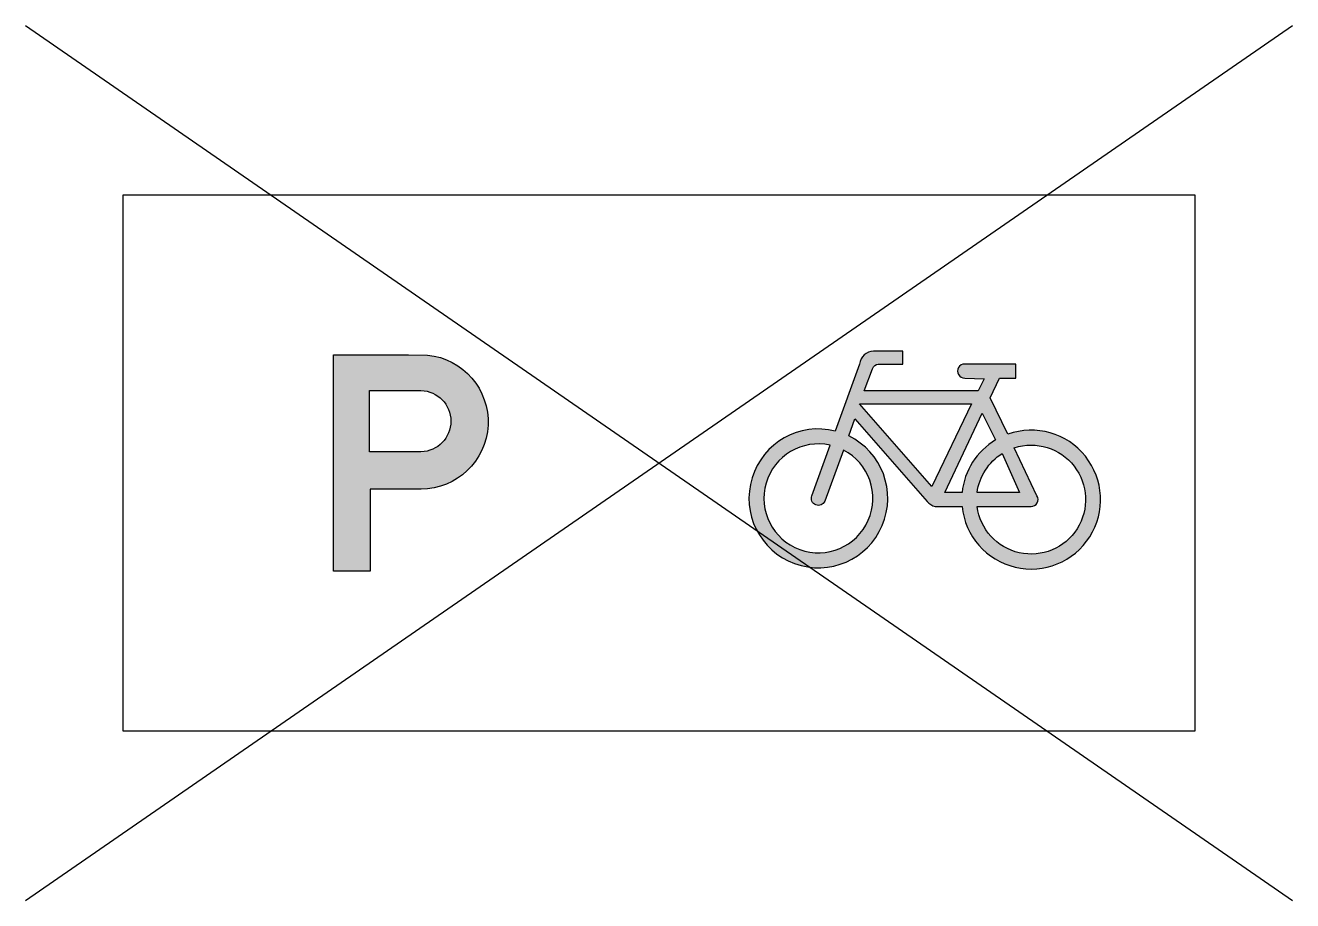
# Model space of a CAD drawing. Extents: x -4.14 to 4.14, y -2.86 to 2.86.
import ezdxf

# ---------------------------------------------------------------- set-up
doc = ezdxf.new("R2010")
doc.units = 0

msp = doc.modelspace()

# ---------------------------------------------------------------- hatches: boundary and pattern name
h = msp.add_hatch(color=256)
h.dxf.hatch_style = 1
edge = h.paths.add_edge_path(flags=16)
edge.add_line((-1.891472859625225, 0.4728260631642733), (-1.554430879002041, 0.4728260631642627))
edge.add_arc((-1.559277171974932, 0.2728260631642627), 0.2000587077724414, -88.61191096791072, 88.61191096790662, ccw=False)
edge.add_line((-1.554430879002055, 0.07282606316426232), (-1.891472859625225, 0.07282606316427298))
edge.add_line((-1.891472859625225, 0.07282606316427298), (-1.891472859625225, 0.4673531891756966))
edge.add_line((-1.891472859625225, 0.4673531891756966), (-1.891472859625225, 0.4728260631642733))
edge = h.paths.add_edge_path()
edge.add_line((-1.554245304331062, -0.1706378861992182), (-1.885976256843648, -0.1706378861992182))
edge.add_line((-1.885976256843648, -0.1706378861992182), (-1.885976256843648, -0.7066179575852978))
edge.add_line((-1.885976256843648, -0.7066179575852978), (-2.126894686547672, -0.7066179575852978))
edge.add_line((-2.126894686547672, -0.7066179575852978), (-2.126894686547672, 0.7066179575852978))
edge.add_line((-2.126894686547672, 0.7066179575852978), (-1.636382074688498, 0.7066179575852978))
edge.add_line((-1.636382074688498, 0.7066179575852978), (-1.511185118909367, 0.7045405777476592))
edge.add_arc((-1.55480272832697, 0.2680380870550885), 0.4386763274125062, -89.92719449634279, 84.29364879020079, ccw=False)
h = msp.add_hatch(color=256)
h.dxf.hatch_style = 1
edge = h.paths.add_edge_path(flags=16)
edge.add_line((1.205214700749806, 0.08449805842740865), (1.083112761134387, -0.2487399623892372))
edge.add_arc((1.04087554259503, -0.2308148213269119), 0.0458834753701772, 160.057615415597, 337.00401679105414, ccw=False)
edge.add_line((0.9977434205559064, -0.2151651133281103), (1.118005277559462, 0.1162882973950872))
edge.add_arc((1.040875542594307, -0.2308148213251454), 0.3555693617862862, 77.47186733484014, 422.4717478711708)
edge = h.paths.add_edge_path(flags=16)
edge.add_line((2.077676137918033, -0.283749842578592), (2.430402203412982, -0.283749842578592))
edge.add_arc((2.43040220341351, -0.2388734148927354), 0.04487642768585662, 269.9999999993247, 391.8907920209111)
edge.add_line((2.468504830603308, -0.2151651133281103), (2.320410359309449, 0.09925579897751646))
edge.add_arc((2.430402203414349, -0.2388734148930541), 0.3555693617880016, -172.74935987316292, 108.01946334161761, ccw=False)
edge = h.paths.add_edge_path(flags=16)
edge.add_line((2.241768329034912, 0.0625346680759229), (2.354196949001846, -0.1923035372707886))
edge.add_line((2.354196949001846, -0.1923035372707886), (2.077895724692453, -0.1923035372707886))
edge.add_arc((2.430402203413514, -0.2388734148929719), 0.3555693617876353, 122.04006675203709, 172.4741957489427, ccw=False)
edge = h.paths.add_edge_path(flags=16)
edge.add_line((1.979632059619007, -0.1923035372707886), (1.86648332077398, -0.1923035372707886))
edge.add_line((1.86648332077398, -0.1923035372707886), (2.110340134871322, 0.3258921929845044))
edge.add_line((2.110340134871322, 0.3258921929845044), (2.198156493647588, 0.1502594754333177))
edge.add_arc((2.430402203414321, -0.2388734148933325), 0.4531693679398757, 120.8299686483174, 174.1015953534007)
h.paths.add_polyline_path([(1.310184963599227, 0.3868563964326022), (2.041755405924434, 0.3868563964326022), (1.782657540931766, -0.1542009098795623)], flags=16)
edge = h.paths.add_edge_path()
edge.add_line((1.239014285659451, 0.1767431678419911), (1.279702861807692, 0.2877895658623473))
edge.add_line((1.279702861807692, 0.2877895658623473), (1.751626411383413, -0.2515516339221531))
edge.add_arc((1.830201266475923, -0.1827986357506769), 0.1044077708332861, 221.1859251514737, 255.2157594741351)
edge.add_line((1.803558510417972, -0.283749842578592), (1.979460319933068, -0.283749842578592))
edge.add_arc((2.43040220341378, -0.2388734148930259), 0.4531693679397912, 185.6831975356873, 469.5806913409679)
edge.add_line((2.278529705268625, 0.1880893707758187), (2.163683812956066, 0.4249590235547593))
edge.add_line((2.163683812956066, 0.4249590235547593), (2.224648016505071, 0.5545079559833752))
edge.add_line((2.224648016505071, 0.5545079559833752), (2.331335372674559, 0.5545079559833752))
edge.add_line((2.331335372674559, 0.5545079559833752), (2.331335372674559, 0.6459542612911804))
edge.add_line((2.331335372674559, 0.6459542612911804), (1.996032253270755, 0.6459542612911804))
edge.add_arc((1.996032253270913, 0.6002257563432254), 0.045728504947955, 90.00000000019782, 271.239759890677)
edge.add_line((1.997021644514064, 0.5545079559833752), (2.123473081581665, 0.5498701269034232))
edge.add_line((2.123473081581665, 0.5498701269034232), (2.084041135124721, 0.4706821762079905))
edge.add_line((2.084041135124721, 0.4706821762079905), (1.340667065357579, 0.4706821762079905))
edge.add_line((1.340667065357579, 0.4706821762079905), (1.394010743442323, 0.6154721594319241))
edge.add_arc((1.438312156455401, 0.5991505862003096), 0.04721238129675669, 97.54447615671018, 159.7751405503048, ccw=False)
edge.add_line((1.432113370630859, 0.6459542612911804), (1.592144404919182, 0.6459542612911804))
edge.add_line((1.592144404919182, 0.6459542612911804), (1.592144404919182, 0.7297800413356352))
edge.add_line((1.592144404919182, 0.7297800413356352), (1.401631268907479, 0.7297800413356352))
edge.add_arc((1.401631268906914, 0.6379873485248625), 0.09179269281077274, 89.99999999964713, 175.0208942779393)
edge.add_line((1.310184963599227, 0.6459542612911804), (1.151513870117242, 0.2086412476057262))
edge.add_arc((1.04087554259305, -0.2308148213309083), 0.4531693679438081, 75.86878075693063, 424.0727928920969)

# ---------------------------------------------------------------- linework, layer by layer
at = {"flags": 128}
for points in [[(-4.138342782174121, -2.85676935297055), (4.138342782174121, 2.85676935297055)], [(-4.138342782174121, 2.85676935297055), (4.138342782174121, -2.85676935297055)], [(-3.5, 1.75), (3.5, 1.75), (3.5, -1.75), (-3.5, -1.75), (-3.5, 1.75)]]:
    msp.add_lwpolyline(points, dxfattribs=at)
for points in [[(-1.554245304331062, -0.1706378861992182), (-1.885976256843648, -0.1706378861992182), (-1.885976256843648, -0.7066179575852978), (-2.126894686547672, -0.7066179575852978), (-2.126894686547672, 0.7066179575852978), (-1.636382074688498, 0.7066179575852978), (-1.511185118909367, 0.7045405777476592, -0.9507976179882099)], [(-1.891472859625225, 0.4728260631642733), (-1.554430879002041, 0.4728260631642627, -0.9760620739977854), (-1.554430879002055, 0.07282606316426232), (-1.891472859625225, 0.07282606316427298), (-1.891472859625225, 0.4673531891756966)]]:
    msp.add_lwpolyline(points, format="xyb", close=True, dxfattribs=at)
at = {"elevation": -74.54347825589723}
for points in [[(1.239014285659451, 0.1767431678419911), (1.279702861807692, 0.2877895658623473), (1.751626411383413, -0.2515516339221531, 0.1495840883061776), (1.803558510417972, -0.283749842578592), (1.979460319933068, -0.283749842578592, 2.899996631351257), (2.278529705268625, 0.1880893707758187), (2.163683812956066, 0.4249590235547593), (2.224648016505071, 0.5545079559833752), (2.331335372674559, 0.5545079559833752), (2.331335372674559, 0.6459542612911804), (1.996032253270755, 0.6459542612911804, 1.010877895799847), (1.997021644514064, 0.5545079559833752), (2.123473081581665, 0.5498701269034232), (2.084041135124721, 0.4706821762079905), (1.340667065357579, 0.4706821762079905), (1.394010743442323, 0.6154721594319241, -0.2784087163074308), (1.432113370630859, 0.6459542612911804), (1.592144404919182, 0.6459542612911804), (1.592144404919182, 0.7297800413356352), (1.401631268907479, 0.7297800413356352, 0.3889836911688486), (1.310184963599227, 0.6459542612911804), (1.151513870117242, 0.2086412476057262, 19.41174459034469)], [(1.979632059619007, -0.1923035372707886), (1.86648332077398, -0.1923035372707886), (2.110340134871322, 0.3258921929845044), (2.198156493647588, 0.1502594754333177, 0.2367200021196105)], [(1.205214700749806, 0.08449805842740865), (1.083112761134387, -0.2487399623892372, -0.9737011700717217), (0.9977434205559064, -0.2151651133281103), (1.118005277559462, 0.1162882973950872, 15.25692983063841)], [(2.077676137918033, -0.283749842578592), (2.430402203412982, -0.283749842578592, 0.5884033502893092), (2.468504830603308, -0.2151651133281103), (2.320410359309449, 0.09925579897751646, -2.776421748426847)], [(2.241768329034912, 0.0625346680759229), (2.354196949001846, -0.1923035372707886), (2.077895724692453, -0.1923035372707886, -0.2236828443889518)]]:
    msp.add_lwpolyline(points, format="xyb", close=True, dxfattribs=at)
msp.add_lwpolyline([(1.310184963599227, 0.3868563964326022), (2.041755405924434, 0.3868563964326022), (1.782657540931766, -0.1542009098795623)], close=True, dxfattribs=at)

doc.saveas('drawing.dxf')
